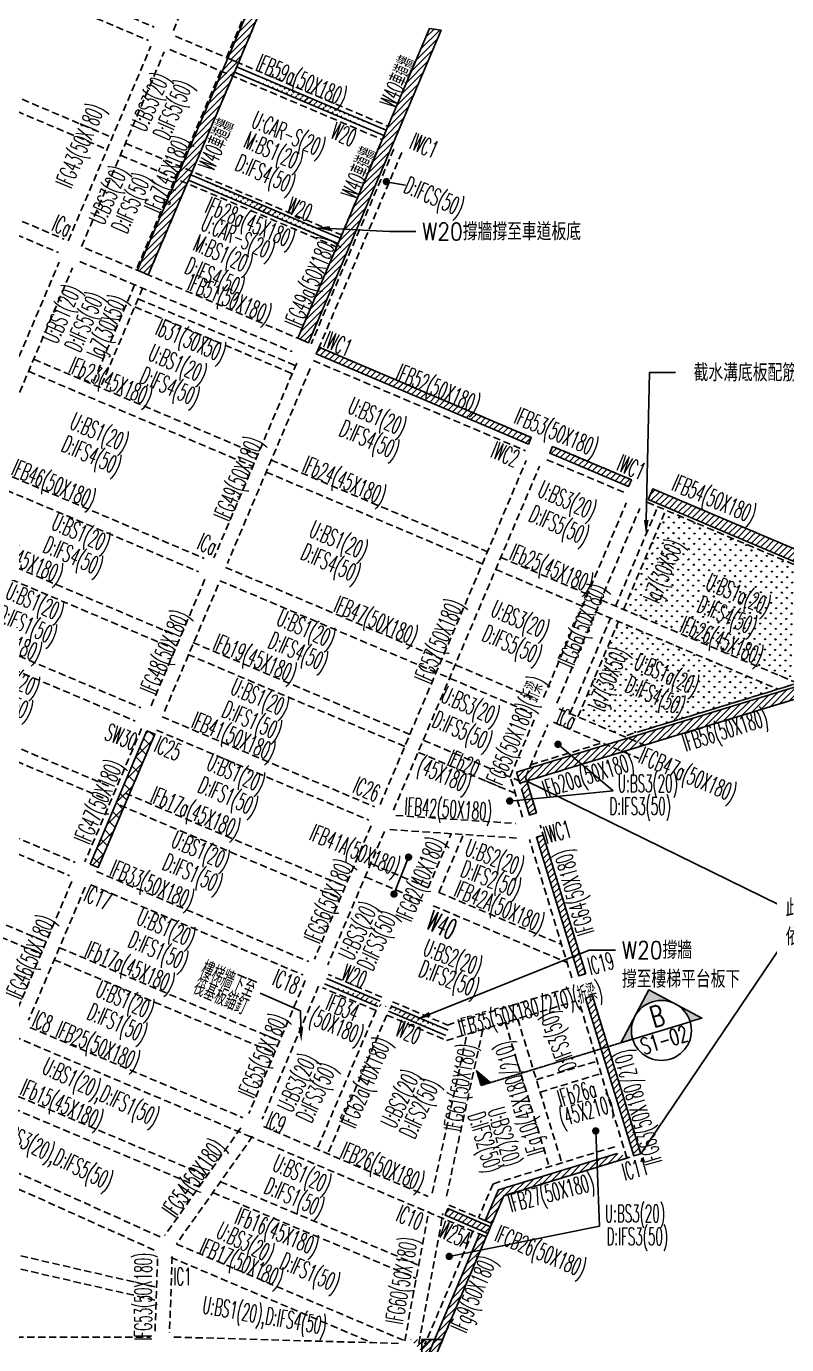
# Model space of a CAD drawing. Header units: centimetres. Extents: x -47768 to 194820, y -149527 to 141949.
# Drawn here: x 63187 to 65809, y 14193 to 18742 of the extents above; entities that cross this region are included whole.
import ezdxf
from ezdxf import colors
from ezdxf.entities.mleader import LeaderData, LeaderLine
from ezdxf.enums import TextEntityAlignment as Align
from ezdxf.math import Vec2, Vec3

# ---------------------------------------------------------------- set-up
doc = ezdxf.new("R2010")
doc.units = ezdxf.units.CM
doc.linetypes.add('CENTER', pattern=[2, 1.25, -0.25, 0.25, -0.25])
doc.linetypes.add('HIDDEN', pattern=[0.375, 0.25, -0.125])
doc.layers.get('0').update_dxf_attribs({"color": 8})
for name, color, linetype in [('0S-B', 6, 'HIDDEN'), ('0S-J', 3, 'HIDDEN'), ('0S-Shear wall', 7, 'Continuous'), ('0S-WALL', 40, 'Continuous'), ('1S-BN', 7, 'Continuous'), ('1S-CN', 2, 'Continuous'), ('1S-FSN(主樓)', 11, 'Continuous'), ('1S-JN', 3, 'Continuous'), ('1S-SN', 4, 'Continuous'), ('1S-SWN', 7, 'Continuous'), ('1S-TEXT', 7, 'Continuous'), ('1S-WN', 40, 'Continuous'), ('CARWALL', 2, 'Continuous'), ('detail', 1, 'Continuous'), ('FORHA', 8, 'Continuous'), ('J', 3, 'HIDDEN'), ('WALL', 40, 'Continuous')]:
    doc.layers.add(name, color=color, linetype=linetype)
doc.styles.add('ae', font='romans.shx', dxfattribs={"bigfont": 'chineset.shx'})
doc.styles.add('CHINA', font='romans.shx', dxfattribs={"width": 0.85, "bigfont": 'chineset.shx'})
doc.styles.add('txt', font='romans.shx', dxfattribs={"height": 0.2, "bigfont": 'chineset.shx'})

# ---------------------------------------------------------------- blocks, each defined once
blk = doc.blocks.new('*U167')
at = {"layer": 'detail', "linetype": 'Continuous'}
h = blk.add_hatch(color=256, dxfattribs=at)
h.paths.add_polyline_path([(3699.5, 3449.3), (3655.4, 3493.4), (3611.3, 3449.3, -0.394082)])
h.paths.add_polyline_path([(3564, 3402), (3590.7, 3402, -0.189933), (3608.1, 3446.2)])
h.paths.add_polyline_path([(3746.8, 3402), (3702.7, 3446.2, -0.189933), (3720, 3402)])
blk.add_hatch(color=256, dxfattribs=at).paths.add_polyline_path([(4061.9, 3435.7), (4040.4, 3402), (4061.9, 3402)])
at = {"layer": 'detail', "linetype": 'CENTER'}
for p, q in [((4061.9, 3435.7), (4040.2, 3402.2)), ((4061.9, 3402), (4061.9, 3435.7)), ((3720, 3402), (4061.9, 3402))]:
    blk.add_line(p, q, dxfattribs=at)
at = {"layer": 'detail', "linetype": 'Continuous'}
blk.add_line((3720, 3402.2), (3590.7, 3401.9), dxfattribs=at)
blk.add_lwpolyline([(3720, 3402), (3746.8, 3402), (3655.4, 3493.4), (3564, 3402), (3590.7, 3402)], dxfattribs=at)
blk.add_circle((3655.4, 3402), 64.7, dxfattribs=at)
at = {"layer": 'detail', "linetype": 'Continuous', "style": 'CHINA', "flags": 8}
for tag, height, width, p in [('A', 45, 0.9, (3655.4, 3434.4)), ('S1-1', 35, 0.7, (3655.4, 3375.7))]:
    blk.add_attdef(tag, text='', height=height, dxfattribs=dict(at, width=width)).set_placement(p, align=Align.MIDDLE)

msp = doc.modelspace()

# ---------------------------------------------------------------- hatches: boundary and pattern name
at = {"layer": '0S-Shear wall', "ltscale": 100}
h = msp.add_hatch(dxfattribs=at)
h.set_pattern_fill('ANSI37', color=256, scale=10)
h.set_pattern_definition([(45, (63406.978, 15839.57), (-22.4506, 22.4506), []), (135, (63406.978, 15839.57), (-22.4506, -22.4506), [])])
h.paths.add_polyline_path([(63602.3437, 16311.5433), (63629.9589, 16299.8214), (63434.5933, 15839.5689), (63406.9782, 15851.2909)])
at = {"layer": '0S-WALL'}
h = msp.add_hatch(dxfattribs=at)
h.set_pattern_fill('ANSI31', color=256, scale=5)
h.set_pattern_definition([(45, (-11171.41, -303.156), (-11.22532, 11.22532), [])])
edge = h.paths.add_edge_path()
edge.add_line((63912.1664, 18602.6151), (64427.6491, 18383.8056))
edge.add_line((63904.3518, 18584.205), (64419.8345, 18365.3955))
h = msp.add_hatch(dxfattribs=at)
h.set_pattern_fill('ANSI31', color=256, scale=5)
h.set_pattern_definition([(45, (-11329.693, -676.048), (-11.22532, 11.22532), [])])
edge = h.paths.add_edge_path()
edge.add_line((63753.8832, 18229.7232), (64269.3659, 18010.9137))
edge.add_line((63746.0686, 18211.3131), (64261.5513, 17992.5036))
h = msp.add_hatch(dxfattribs=at)
h.set_pattern_fill('ANSI31', color=256, scale=5)
h.set_pattern_definition([(45, (64186.751, 17300.9), (-11.22532, 11.22532), [])])
h.paths.add_polyline_path([(64196.5192, 17634.5533), (64928.3407, 17323.9135), (64918.5728, 17300.9008), (64186.7509, 17611.5407)])
h = msp.add_hatch(dxfattribs=at)
h.set_pattern_fill('ANSI31', color=256, scale=5)
h.set_pattern_definition([(45, (64992.214, 17128.426), (-11.2253, 11.2253), [])])
h.paths.add_polyline_path([(64992.2139, 17269.642), (65263.719, 17154.412), (65273.5778, 17177.3651), (65001.9821, 17292.6546), (65001.9819, 17292.6547)])
at = {"layer": '0S-WALL', "ltscale": 100}
h = msp.add_hatch(dxfattribs=at)
h.set_pattern_fill('ANSI31', color=256, scale=5)
h.set_pattern_definition([(45, (-25660.075, -24773.309), (-11.2253202, 11.2253202), [])])
h.paths.add_polyline_path([(64877.002, 16168.5442), (64877.0109, 16168.5469), (64888.7055, 16130.2956), (66161.353, 16519.383), (66062.5789, 16842.4584), (65347.1716, 17146.1308), (65331.5438, 17109.3075), (66029.7814, 16812.9207), (66111.4058, 16545.9393)])
h = msp.add_hatch(dxfattribs=at)
h.set_pattern_fill('ANSI31', color=256, scale=5)
h.set_pattern_definition([(45, (64894.553, 16020.32), (-11.2253, 11.2253), [])])
edge = h.paths.add_edge_path()
edge.add_line((64888.7057, 16130.2956), (64912.6133, 16137.6049))
edge.add_line((64912.6133, 16137.6049), (64946.2363, 16027.629))
edge.add_line((64946.2363, 16027.629), (64922.3289, 16020.3198))
edge.add_line((64922.3289, 16020.3198), (64894.5534, 16111.1687))
h = msp.add_hatch(dxfattribs=at)
h.set_pattern_fill('ANSI31', color=256, scale=5)
h.set_pattern_definition([(45, (64945.719, 15465.667), (-11.2253, 11.2253), [])])
h.paths.add_polyline_path([(64945.7188, 15943.8155), (65091.9047, 15465.6666), (65115.8123, 15472.9758), (65115.9952, 15473.0317), (64969.6264, 15951.1521)])
at = {"layer": '0S-WALL'}
h = msp.add_hatch(dxfattribs=at)
h.set_pattern_fill('ANSI31', color=256, scale=5)
h.set_pattern_definition([(45, (-11546.164, -8617.097), (-11.22532, 11.22532), [])])
edge = h.paths.add_edge_path()
edge.add_line((64222.4517, 15456.2549), (64406.5526, 15378.1085))
edge.add_line((64214.6371, 15437.8448), (64398.738, 15359.6984))
edge.add_line((64443.3728, 15362.4792), (64641.284, 15278.4708))
edge.add_line((64435.5582, 15344.0691), (64633.4692, 15260.0608))
h = msp.add_hatch(dxfattribs=at)
h.set_pattern_fill('ANSI31', color=256, scale=5)
h.set_pattern_definition([(45, (65115.296, 14844.019), (-11.2253, 11.2253), [])])
edge = h.paths.add_edge_path()
edge.add_line((65139.2034, 15396.4719), (65305.8707, 14851.3279))
edge.add_line((65305.8707, 14851.3279), (65281.9631, 14844.0186))
edge.add_line((65281.9631, 14844.0186), (65115.2958, 15389.1626))
h = msp.add_hatch(dxfattribs=at)
h.set_pattern_fill('ANSI31', color=256, scale=5)
h.set_pattern_definition([(45, (64775.467, 14625.092), (-11.2253, 11.2253), [])])
edge = h.paths.add_edge_path()
edge.add_line((65267.5977, 14839.68), (64833.1975, 14706.8767))
edge.add_line((64833.1975, 14706.8767), (64792.6306, 14611.307))
edge.add_line((64792.6306, 14611.307), (64769.6156, 14621.0697))
edge.add_line((64769.6156, 14621.0697), (64814.74, 14727.3762))
edge.add_line((64814.74, 14727.3762), (65224.8319, 14852.7477))
h = msp.add_hatch(dxfattribs=at)
h.set_pattern_fill('ANSI31', color=256, scale=5)
h.set_pattern_definition([(45, (-11130.104, -9300.377), (-11.22532, 11.22532), [])])
h.paths.add_polyline_path([(64630.6975, 14639.305), (64777.9877, 14576.7801), (64787.7593, 14599.7953), (64640.3962, 14662.3525), (64640.4658, 14662.3176)])
h = msp.add_hatch(dxfattribs=at)
h.set_pattern_fill('ANSI31', color=256, scale=5)
h.set_pattern_definition([(45, (64437.45, 13169.127), (-11.22532, 11.22532), [])])
h.paths.add_polyline_path([(64750.079, 14575.0445), (64773.1199, 14565.2708), (64462.45, 13833.4523), (64462.45, 13169.1275), (64437.45, 13169.1275), (64437.45, 13838.5386)])
h = msp.add_hatch(dxfattribs=at)
h.set_pattern_fill('ANSI31', color=256, scale=5)
h.set_pattern_definition([(45, (64437.45, 13169.196), (-11.22532, 11.22532), [])])
edge = h.paths.add_edge_path()
edge.add_line((64510.6761, 14211.0659), (64595.5496, 14211.0659))
edge.add_line((64510.6761, 14131.0659), (64588.763, 14131.0659))
h = msp.add_hatch(dxfattribs=at)
h.set_pattern_fill('ANSI31', color=256, scale=5)
h.set_pattern_definition([(45, (-11210.125, -9746.16), (-11.22532, 11.22532), [])])
h.paths.add_polyline_path([(64550.6761, 14130.997), (64550.6761, 14210.997), (64595.5496, 14210.997), (64568.746, 14147.8519), (64561.9231, 14168.0976), (64561.7302, 14131.3237), (64561.5916, 14130.997)])
at = {"layer": 'CARWALL'}
h = msp.add_hatch(dxfattribs=at)
h.set_pattern_fill('ANSI31', color=256, scale=5)
h.set_pattern_definition([(45, (-11879.594, -5260.666), (-11.22532, 11.22532), [])])
edge = h.paths.add_edge_path()
edge.add_line((63881.2072, 18632.1208), (63918.0273, 18616.4915))
edge.add_line((63918.0273, 18616.4915), (63976.4424, 18754.1088))
edge.add_line((63976.4424, 18754.1088), (64081.848, 19002.4288))
edge.add_arc((63557.1602, 19225.1455), 570, 337, 360)
edge.add_line((64127.1602, 19225.1455), (64127.1602, 19369.6492))
edge.add_line((64127.1602, 19369.6492), (64087.1602, 19386.6281))
edge.add_line((64087.1602, 19386.6281), (64087.1602, 19225.1455))
edge.add_arc((63557.1602, 19225.1455), 530, 337, 360, ccw=False)
edge.add_line((64045.0278, 19018.058), (63933.2295, 18754.6777))
edge.add_line((63933.2295, 18754.6777), (63881.2072, 18632.1208))
h = msp.add_hatch(dxfattribs=at)
h.set_pattern_fill('ANSI31', color=256, scale=5)
h.set_pattern_definition([(45, (64122.879, 17656.112), (-11.22532, 11.22532), [])])
h.paths.add_polyline_path([(64576.7594, 18735.1563), (64122.8788, 17665.8807), (64159.699, 17650.2515), (64617.4451, 18728.6337)])
h = msp.add_hatch(dxfattribs=at)
h.set_pattern_fill('ANSI31', color=256, scale=5)
h.set_pattern_definition([(45, (63584.383, 17884.69), (-11.22532, 11.22532), [])])
h.paths.add_polyline_path([(63607.3961, 17884.6901), (63570.5759, 17900.3194), (63881.2072, 18632.1208), (63918.0273, 18616.4915)])
at = {"layer": 'FORHA'}
h = msp.add_hatch(dxfattribs=at)
h.set_pattern_fill('GRASS', color=8, angle=358.7380737)
h.set_pattern_definition([(448.738074, (-27166.567, -35779.823), (-17.560612, 18.3517003), [4.7625, -31.1585245]), (403.738074, (-27166.567, -35779.823), (-17.560612, 18.3517003), [4.7625, -20.6375]), (493.738074, (-27166.567, -35779.823), (-18.3517003, -17.560612), [4.7625, -20.6375])])
h.paths.add_polyline_path([(65246.4934, 16729.8711), (65392.0682, 17072.8237), (65986.0733, 16819.1363), (66009.4631, 16742.6319), (66038.1534, 16751.4034), (66090.1482, 16581.3368), (66061.4577, 16572.5652), (66070.229, 16543.8771), (65903.8094, 16492.9975), (65871.6333, 16568.4266), (65879.2217, 16571.6636), (65852.2112, 16613.9571), (65864.0449, 16565.1896), (65871.6333, 16568.4266), (65903.8094, 16492.9975), (65846.0989, 16475.3536)])
h.paths.add_polyline_path([(65754.4653, 16663.45), (65502.1385, 16774.5431), (65550.976, 16885.4681), (65803.3027, 16774.3749)], flags=24)
h.paths.add_polyline_path([(65495.3239, 16961.0528), (65390.5298, 16714.1734), (65278.9646, 16761.53), (65383.7587, 17008.4094)], flags=24)
h.paths.add_polyline_path([(65705.7389, 16593.6137), (65472.9063, 16696.124), (65521.7438, 16807.0489), (65754.5763, 16704.5386)], flags=24)
h.paths.add_polyline_path([(65721.6505, 16494.9362), (65398.5533, 16632.0828), (65445.9099, 16743.648), (65769.0071, 16606.5014)], flags=9)
h = msp.add_hatch(dxfattribs=at)
h.set_pattern_fill('GRASS', color=8, angle=358.7380737)
h.set_pattern_definition([(448.738074, (-27323.809, -35962.868), (-17.560612, 18.3517003), [4.7625, -31.1585245]), (403.738074, (-27323.809, -35962.868), (-17.560612, 18.3517003), [4.7625, -20.6375]), (493.738074, (-27323.809, -35962.868), (-18.3517003, -17.560612), [4.7625, -20.6375])])
h.paths.add_polyline_path([(65089.2516, 16359.4325), (65228.9105, 16688.4483), (65779.1503, 16454.8854), (65247.3856, 16292.3086)])
h.paths.add_polyline_path([(65457.9142, 16317.0071), (65225.0816, 16419.5174), (65273.9191, 16530.4423), (65506.7516, 16427.932)], flags=9)
h.paths.add_polyline_path([(65631.9171, 16020.7408), (65253.5896, 16181.3313), (65300.9463, 16292.8965), (65679.2737, 16132.306)], flags=9)
h.paths.add_polyline_path([(65506.6406, 16386.8434), (65254.3138, 16497.9365), (65303.1512, 16608.8614), (65555.478, 16497.7683)], flags=24)
h.paths.add_polyline_path([(65304.5511, 16588.3993), (65199.757, 16341.5199), (65088.1918, 16388.8765), (65192.9859, 16635.7559)], flags=9)

# ---------------------------------------------------------------- linework, layer by layer
at = {"ltscale": 100}
for p, q in [((64787.7593, 14599.8642), (64640.4658, 14662.3866)), ((64777.9911, 14576.8515), (64630.6975, 14639.3739))]:
    msp.add_line(p, q, dxfattribs=at)
at = {"layer": '0S-B', "ltscale": 100}
for p, q in [((63693.7621, 18727.913), (63978.9958, 19399.8815)), ((62896.2893, 19050.1247), (63628.0681, 18739.503)), ((62876.7527, 19004.0994), (63608.5316, 18693.4778)), ((63701.7085, 18708.2445), (64433.5099, 18397.6133)), ((63331.2446, 18001.8406), (63616.4784, 18673.8091)), ((63377.2699, 17982.304), (63662.5036, 18654.2726)), ((63682.1719, 18662.2193), (64413.9733, 18351.588)), ((63918.0273, 18616.4226), (63898.4908, 18570.3974)), ((64408.1125, 18337.7803), (64122.8731, 17665.8142)), ((62585.6122, 18318.2667), (63317.4086, 18007.6346)), ((64454.1376, 18318.2433), (64168.8981, 17646.2773)), ((62566.0755, 18272.2415), (63297.8719, 17961.6094)), ((63391.0773, 17976.4431), (64122.8786, 17665.8119)), ((63014.7513, 17256.2321), (63299.985, 17928.2007)), ((63371.5407, 17930.4179), (64103.3421, 17619.7867)), ((63060.7766, 17236.6956), (63346.0103, 17908.6641)), ((64196.519, 17634.5534), (64928.3412, 17323.9133)), ((64119.2222, 17580.4551), (63833.9958, 16908.4829)), ((64165.2477, 17560.9191), (63880.0212, 16888.9468)), ((64176.9824, 17588.5282), (64908.8046, 17277.8881)), ((65001.9819, 17292.6547), (65273.5097, 17177.398)), ((64406.8265, 16056.9695), (64910.8904, 17244.4128)), ((64982.4454, 17246.6294), (65253.9731, 17131.3727)), ((63068.6916, 17216.952), (63800.4981, 16906.3309)), ((64452.8514, 16037.4321), (64956.9153, 17224.8755)), ((63049.1557, 17170.9265), (63780.9622, 16860.3054)), ((65347.1501, 17146.1395), (66062.5788, 16842.458)), ((64970.8459, 16425.9192), (65256.0802, 17097.8876)), ((65016.8711, 16406.3826), (65302.1054, 17078.351)), ((65327.6135, 17100.1143), (66043.0422, 16796.4328)), ((63802.7185, 16834.8511), (63615.1675, 16393.0087)), ((63874.1137, 16875.0842), (63874.1389, 16875.0735)), ((63874.1412, 16875.1473), (64951.1565, 16417.9815)), ((63848.7437, 16815.3145), (63661.1928, 16373.4722)), ((63854.5778, 16829.0587), (63854.603, 16829.048)), ((63854.6047, 16829.1221), (64931.6199, 16371.9562)), ((62849.8865, 16701.4795), (63581.6929, 16390.8584)), ((62830.3506, 16655.4539), (63562.157, 16344.8328)), ((65304.3702, 16309.6607), (66070.226, 16543.8183)), ((65318.9894, 16261.8457), (66084.8453, 16496.0032)), ((65024.7969, 16386.723), (65318.9894, 16261.8457)), ((63655.3336, 16359.5878), (64387.1304, 16048.9585)), ((65005.2603, 16340.6977), (65299.4529, 16215.8204)), ((63583.9803, 16319.351), (63388.5925, 15859.1055)), ((63630.0046, 16299.8123), (63434.6168, 15839.5668)), ((63635.797, 16313.5625), (64367.5938, 16002.9332)), ((65244.6021, 16239.1032), (65318.9894, 16261.8457)), ((62623.3083, 16167.6936), (63355.1119, 15857.0668)), ((62603.772, 16121.6682), (63335.5756, 15811.0415)), ((64461.3718, 16019.1159), (64873.6081, 15991.5657)), ((64375.5729, 15983.327), (64180.2136, 15523.0711)), ((64440.6875, 15970.3867), (64889.2476, 15940.409)), ((65115.7976, 15473.024), (64959.2581, 15985.0669)), ((64421.5984, 15963.7911), (64226.2391, 15503.5352)), ((64572.6138, 15769.3243), (64651.9633, 15956.2669)), ((64609.434, 15753.695), (64694.2188, 15953.4429)), ((65067.9822, 15458.4061), (64921.8188, 15936.5085)), ((64572.6126, 15769.3254), (64374.7109, 15853.3268)), ((63343.4868, 15791.3325), (63148.6062, 15332.1269)), ((63428.7501, 15825.8032), (64160.513, 15515.0628)), ((64553.0766, 15723.2999), (64355.1749, 15807.3013)), ((63389.5135, 15771.7994), (63194.6329, 15312.5938)), ((63409.2069, 15779.7808), (64140.9698, 15469.0404)), ((64609.434, 15753.695), (65032.6216, 15574.0709)), ((64589.8983, 15707.6694), (65051.7035, 15511.6539)), ((64412.4141, 15391.9178), (64228.3131, 15470.0641)), ((64148.9564, 15449.431), (63954.0485, 14990.2386)), ((64194.9819, 15429.8951), (64000.0741, 14970.7027)), ((64392.8776, 15345.8926), (64208.7766, 15424.0388)), ((65258.0554, 14836.7093), (65091.3882, 15381.8533)), ((65305.8707, 14851.3279), (65139.2034, 15396.4719)), ((64392.8799, 15345.8915), (64189.7064, 14867.2264)), ((63198.9854, 15287.7618), (63933.1252, 14976.1379)), ((64429.7003, 15330.2627), (64226.5268, 14851.5976)), ((63143.7979, 15256.8695), (63949.2396, 14914.9797)), ((64586.9107, 14716.1617), (64706.5377, 15264.2764)), ((64635.7608, 14705.5001), (64761.3727, 15281.0371)), ((63647.9082, 14565.1077), (62552.4379, 15058.5297)), ((63627.374, 14519.5188), (62540.3697, 15009.1276)), ((63926.4262, 14940.7471), (63663.7355, 14569.4187)), ((64004.4272, 14945.8722), (64572.8771, 14704.5825)), ((63967.2447, 14911.8707), (63704.554, 14540.5423)), ((63949.2396, 14914.9797), (64773.0928, 14565.2791)), ((64491.7559, 14206.2396), (64574.3713, 14654.0737)), ((64644.1793, 14674.3169), (64792.6292, 14611.3044)), ((64540.9262, 14197.1688), (64623.5416, 14645.0028)), ((64792.6292, 14611.3044), (64773.0926, 14565.2792)), ((63704.6223, 14540.3019), (64491.7017, 14206.2106)), ((63639.6498, 14489.4896), (63630.4218, 14234.1276)), ((63689.9676, 14497.3823), (63680.4545, 14234.1276)), ((63685.086, 14494.2765), (64378.9688, 14199.7443)), ((62552.4379, 14219.1824), (63615.4379, 14219.1824)), ((63695.4379, 14219.1375), (64480.1729, 14196.873))]:
    msp.add_line(p, q, dxfattribs=at)
for points in [[(66070.2291, 16543.8082), (65247.3856, 16292.2397)], [(64898.4213, 16013.0104), (64855.3618, 16153.8504), (64939.5876, 16352.2778)], [(64946.2365, 16027.6291), (64908.4978, 16151.0659), (64985.6132, 16332.7421)], [(64449.2343, 15376.2886), (64638.8744, 15295.791), (65067.2052, 15426.7448)], [(64429.6977, 15330.2633), (64636.0897, 15242.655), (65081.8238, 15378.9296)], [(65215.9466, 14876.1727), (64796.2824, 14747.8757), (64746.6038, 14630.8408)], [(65267.6022, 14839.6802), (64833.1973, 14706.8768), (64792.6292, 14611.3044)]]:
    msp.add_lwpolyline(points, dxfattribs=at)
at = {"layer": '0S-J', "ltscale": 100}
for p, q in [((62723.2365, 18680.8894), (63482.653, 18358.5362)), ((62705.6536, 18639.4667), (63465.0701, 18317.1135)), ((63857.0681, 18587.9803), (63565.9734, 17902.2041)), ((63898.4908, 18570.3974), (63607.3961, 17884.6212)), ((63528.6782, 18338.9997), (64274.2844, 18022.5086)), ((63511.0953, 18297.5769), (64256.7015, 17981.0859)), ((63560.2444, 17850.3179), (63414.6466, 17507.3111)), ((63587.8595, 17838.596), (63442.2618, 17495.5892)), ((63212.1498, 17593.2711), (63985.353, 17265.0484)), ((63194.5661, 17551.8487), (63967.7693, 17223.626)), ((64031.4048, 17245.5767), (64777.0318, 16929.0768)), ((64013.8219, 17204.1539), (64759.4489, 16887.6541)), ((62944.499, 16962.7252), (63703.9085, 16640.3579)), ((62926.9153, 16921.3028), (63686.3248, 16598.9355)), ((64823.057, 16909.5402), (65122.2271, 16782.5501)), ((64805.4734, 16868.1178), (65104.6441, 16741.1274)), ((65168.2523, 16763.0135), (65169.3752, 16762.5369)), ((65168.2523, 16763.0135), (65846.0989, 16475.2847)), ((65150.6694, 16721.5908), (65151.7923, 16721.1142)), ((65150.6694, 16721.5908), (65779.1503, 16454.8165)), ((64509.374, 16298.5447), (63749.9509, 16620.8907)), ((64491.7916, 16257.1218), (63732.3685, 16579.4678)), ((62721.7864, 16438.0361), (63481.1711, 16115.6793)), ((62704.2027, 16396.6137), (63463.5874, 16074.257)), ((64890.8795, 16136.6103), (64555.3983, 16279.0092)), ((64926.8207, 16194.2328), (65172.9988, 16269.497)), ((64873.2971, 16095.1874), (64537.8159, 16237.5863)), ((64938.6869, 16145.5761), (65244.6014, 16239.1035)), ((63527.1941, 16096.1445), (64286.6419, 15773.7908)), ((63509.6118, 16054.7215), (64269.0596, 15732.3678)), ((62495.4293, 15904.7706), (63254.8388, 15582.4033)), ((62477.8456, 15863.3482), (63237.2551, 15540.9809)), ((63300.8637, 15562.8677), (64060.2848, 15240.5253)), ((63283.2814, 15521.4447), (64042.7025, 15199.1024)), ((64838.3987, 15304.4367), (64990.4293, 14807.087)), ((64881.433, 15317.5915), (65033.4636, 14820.2418)), ((64945.7043, 15107.3357), (65155.694, 15171.5256)), ((64958.8591, 15064.3014), (65168.8487, 15128.4913)), ((63089.7937, 15078.6968), (63809.313, 14775.2009)), ((63072.3047, 15037.2343), (63782.7028, 14737.5858)), ((63856.484, 14755.304), (64539.8695, 14467.0495)), ((63829.8737, 14717.6889), (64531.5102, 14421.7361)), ((63630.1334, 14392.7099), (62537.44, 14644.7733)), ((63630.1334, 14346.5281), (62537.44, 14598.5915)), ((64727.0861, 14584.8611), (64561.4048, 14194.5728)), ((64773.0921, 14565.2794), (64615.0771, 14193.05))]:
    msp.add_line(p, q, dxfattribs=at)
for points in [[(63876.6046, 18634.0055), (63934.9839, 18771.5385), (64040.4255, 19019.9433, 0.100694705), (64082.1604, 19225.0771), (64082.1604, 19388.6815)], [(63918.0273, 18616.4226), (63976.4066, 18753.9556), (64081.8482, 19002.3604, 0.100694705), (64127.1604, 19225.0771), (64127.1604, 19369.5802)]]:
    msp.add_lwpolyline(points, format="xyb", dxfattribs=at)
at = {"layer": '0S-Shear wall', "ltscale": 100}
msp.add_lwpolyline([(63602.3437, 16311.5433), (63629.9589, 16299.8214), (63434.5933, 15839.5689), (63406.9782, 15851.2909), (63602.3437, 16311.5433)], dxfattribs=at)
at = {"layer": '0S-WALL', "ltscale": 100}
for p, q in [((64214.6371, 15437.8448), (64398.738, 15359.6984)), ((64222.4517, 15456.2549), (64406.5526, 15378.1085)), ((65115.2958, 15389.1583), (65139.2021, 15396.4715)), ((64435.5582, 15344.0691), (64633.4694, 15260.0607)), ((64443.3728, 15362.4792), (64641.284, 15278.4708))]:
    msp.add_line(p, q, dxfattribs=at)
at = {"layer": '0S-WALL'}
msp.add_line((64550.6761, 14210.997), (64622.7086, 14210.997), dxfattribs=at)
at = {"layer": '0S-WALL', "ltscale": 100}
for points in [[(64196.5192, 17634.5533), (64928.3407, 17323.9135), (64918.5728, 17300.9008), (64186.7509, 17611.5407), (64196.5192, 17634.5533)], [(65001.9821, 17292.6546), (65273.5778, 17177.3651), (65263.719, 17154.412), (64992.2139, 17269.642), (65001.9819, 17292.6547)], [(64877.0109, 16168.5469), (64888.7055, 16130.2956), (66161.353, 16519.383), (66062.5789, 16842.4584), (65347.1716, 17146.1308), (65331.5438, 17109.3075), (66029.7814, 16812.9207), (66111.4058, 16545.9393), (64877.002, 16168.5442)], [(64888.7057, 16130.2956), (64912.6133, 16137.6049), (64946.2363, 16027.629), (64922.3289, 16020.3198), (64894.5534, 16111.1687)], [(65115.8123, 15472.9758), (65091.9047, 15465.6666), (64945.7188, 15943.8155), (64969.6264, 15951.1521), (65115.9952, 15473.0317)], [(65139.2034, 15396.4719), (65305.8707, 14851.3279), (65281.9631, 14844.0186), (65115.2958, 15389.1626)], [(65267.5977, 14839.68), (64833.1975, 14706.8767), (64792.6306, 14611.307), (64769.6156, 14621.0697), (64814.74, 14727.3762), (65224.8319, 14852.7477)]]:
    msp.add_lwpolyline(points, dxfattribs=at)
at = {"layer": '0S-WALL'}
for points in [[(64640.3962, 14662.3525), (64787.7593, 14599.7953), (64777.9877, 14576.7801), (64630.6975, 14639.305), (64640.4658, 14662.3176)], [(64750.079, 14575.0445), (64773.1199, 14565.2708), (64462.45, 13833.4523), (64462.45, 13169.1275), (64437.45, 13169.1275), (64437.45, 13838.5386), (64750.079, 14575.0445)], [(64550.6761, 14210.997), (64622.7086, 14210.997), (64588.7505, 14130.997), (64550.6761, 14130.997), (64550.6761, 14210.997)]]:
    msp.add_lwpolyline(points, dxfattribs=at)
at = {"layer": '1S-SN', "linetype": 'HIDDEN', "ltscale": 100}
msp.add_line((64481.7527, 18306.5219), (64196.519, 17634.5534), dxfattribs=at)
at = {"layer": '1S-SN', "ltscale": 100}
for p, q in [((64426.791, 18205.0675), (64494.7067, 18194.028)), ((64504.9916, 15875.1298), (64454.7743, 15747.7134)), ((65150.6944, 14930.4152), (65163.14, 14601.4705)), ((65163.14, 14601.4705), (64645.2818, 14497.4195))]:
    msp.add_line(p, q, dxfattribs=at)
at = {"layer": '1S-SN', "color": 4, "linetype": 'Continuous'}
for p in [(65020.3539, 16264.758), (64853.9699, 16068.9164)]:
    msp.add_line(p, (65211.0947, 16104.0554), dxfattribs=at)
at = {"layer": '1S-SN', "color": 4, "linetype": 'Continuous', "const_width": 13.5}
for points in [[(64423.2534, 18209.4782, -0.584755303), (64433.7616, 18209.4782, -1.710117025), (64423.2534, 18209.4782, -0.557367557)], [(65015.0998, 16267.7144, -0.584755303), (65025.608, 16267.7144, -1.710117025), (65015.0998, 16267.7144, -0.557367557)], [(64848.7158, 16071.8728, -0.584755303), (64859.224, 16071.8728, -1.710117025), (64848.7158, 16071.8728, -0.557367557)], [(64499.7375, 15878.0862, -0.584755303), (64510.2458, 15878.0862, -1.710117025), (64499.7375, 15878.0862, -0.557367557)], [(64449.5201, 15750.6697, -0.584755303), (64460.0284, 15750.6697, -1.710117025), (64449.5201, 15750.6697, -0.557367557)], [(65145.4403, 14933.3715, -0.584755303), (65155.9485, 14933.3715, -1.710117025), (65145.4403, 14933.3715, -0.557367557)], [(64640.0277, 14500.3759, -0.584755303), (64650.5359, 14500.3759, -1.710117025), (64640.0277, 14500.3759, -0.557367557)]]:
    msp.add_lwpolyline(points, format="xyb", dxfattribs=at)
at = {"layer": '1S-TEXT', "color": 7, "linetype": 'Continuous'}
for p, q in [((64912.6132, 16137.6049), (65782.653, 15710.7665)), ((65789.5921, 15567.7461), (65305.8708, 14851.328))]:
    msp.add_line(p, q, dxfattribs=at)
at = {"layer": 'CARWALL', "ltscale": 100}
msp.add_lwpolyline([(63881.2072, 18632.1208), (63918.0273, 18616.4915), (63976.4424, 18754.1088), (64081.848, 19002.4288, 0.100694705), (64127.1602, 19225.1455), (64127.1602, 19369.6492), (64087.1602, 19386.6281), (64087.1602, 19225.1455, -0.100694705), (64045.0278, 19018.058), (63933.2295, 18754.6777), (63881.2072, 18632.1208)], format="xyb", dxfattribs=at)
for points in [[(64576.7594, 18735.1563), (64122.8788, 17665.8807), (64159.699, 17650.2515), (64617.4451, 18728.6337), (64576.7594, 18735.1563)], [(63607.3961, 17884.6901), (63570.5759, 17900.3194), (63881.2072, 18632.1208), (63918.0273, 18616.4915), (63607.3961, 17884.6901)]]:
    msp.add_lwpolyline(points, dxfattribs=at)
at = {"layer": 'J', "ltscale": 100}
for p, q in [((63572.2301, 17801.8442), (64115.3279, 17571.3129)), ((63560.5082, 17774.2291), (64103.6059, 17543.6978)), ((65218.8783, 16741.593), (65364.453, 17084.5457)), ((65246.4934, 16729.8711), (65392.0682, 17072.8237)), ((65061.6364, 16371.1544), (65201.2954, 16700.1703)), ((65089.2516, 16359.4325), (65228.9105, 16688.4483))]:
    msp.add_line(p, q, dxfattribs=at)
at = {"layer": 'WALL', "ltscale": 100}
for p, q in [((63904.3518, 18584.2739), (64419.8345, 18365.4644)), ((63912.1664, 18602.684), (64427.6491, 18383.8745)), ((63746.0686, 18211.382), (64261.5513, 17992.5725)), ((63753.8832, 18229.7921), (64269.3659, 18010.9826))]:
    msp.add_line(p, q, dxfattribs=at)

# ---------------------------------------------------------------- block references
at = {"layer": 'detail', "linetype": 'Continuous'}
ref = msp.add_blockref('*U167', (72561.2923, 11781.6085), dxfattribs=dict(at, xscale=-1.599999999999999, yscale=1.6, zscale=1.6, rotation=16.99741751279768))
ref.add_attrib('S1-1', 'S1-02', dxfattribs={"linetype": 'Continuous', "height": 56, "rotation": 16.9974175, "style": 'CHINA', "width": 0.65, "flags": 8}).set_placement((65387.0639, 15244.3216), align=Align.MIDDLE)
ref.add_attrib('A', 'B', dxfattribs={"linetype": 'Continuous', "height": 72, "rotation": 16.9974175, "style": 'CHINA', "width": 0.7, "flags": 8}).set_placement((65361.8286, 15326.8756), align=Align.MIDDLE)

# ---------------------------------------------------------------- texts
at = {"layer": '1S-BN', "style": 'txt', "width": 0.5}
for s, rotation, p in [('IFB59a(50X180)', 337, (64134.6058, 18552.5875)), ('IFG43(50X180)', 427, (63376.0534, 18329.3534)), ('IFG49a(50X180)', 427, (64170.7373, 17858.1784)), ('IFB51(50X180)', 337, (63886.4058, 17798.8484)), ('IFB52(50X180)', 337, (64606.0532, 17488.8135)), ('IFB53(50X180)', 337, (65013.5706, 17338.6843)), ('IFG49(50X180)', 427, (63921.3028, 17180.2677)), ('IFB46(50X180)', 337, (63280.243, 17159.8258)), ('IFB54(50X180)', 337, (65557.7395, 17107.6983)), ('IFG66(50X180)', 427, (65107.1828, 16673.3591)), ('IFB47(50X180)', 337, (64391.199, 16688.253)), ('IFG57(50X180)', 427, (64613.2352, 16620.067)), ('IFB40(50X180)', 337, (63094.8797, 16630.1461)), ('IFG48(50X180)', 427, (63667.2146, 16581.654)), ('IFG65(50X180)(折梁)', 787.1495388, (64877.9667, 16306.7595)), ('IFB41(50X180)', 337, (63900.3214, 16288.2563)), ('IFB56(50X180)', 377.6647366, (65597.3433, 16309.8768)), ('IFCB47a(50X180)', 337, (65466.4317, 16156.8186)), ('IFG47(50X180)', 427, (63439.5744, 16065.3504)), ('IFB42(50X180)', 356.2988042, (64641.3592, 16037.5757)), ('IFB41A(50X180)', 337, (64318.8837, 15895.844)), ('IFG62(40X180)', 427, (64549.0416, 15798.3574)), ('IFG64(50X180)', 106, (65080.0402, 15755.1302)), ('IFB33(50X180)', 337, (63619.2023, 15777.5708)), ('IFG56(50X180)', 427, (64232.2771, 15722.5746)), ('IFB42A(50X180)', 337, (64816.78, 15701.6019)), ('IFG46(50X180)', 427, (63204.3487, 15529.4848)), ('IFB35(50X180/210)(折梁)', 15, (64924.9199, 15347.9073)), ('IFB34', 337, (64277.6387, 15355.9413)), ('IFG55(50X180)', 427, (64005.9, 15189.2424)), ('(50X180)', 337, (64255.2623, 15288.3923)), ('IFB25(50X180)', 337, (63432.8251, 15221.1624)), ('IFG62a(40X180)', 427, (64359.6799, 15097.037)), ('IFG61(50X180)', 80, (64685.9325, 15080.5603)), ('IFG63(50X180/210)', 106, (65299.7468, 15013.7761)), ('IFG54(50X180)', 414.5561427, (63766.8518, 14766.3613)), ('IFB26(50X180)', 337, (64413.9405, 14804.7051)), ('IFB27(50X180)', 734.8957831, (64997.7519, 14713.1918)), ('IFCB26(50X180)', 337, (64958.9985, 14511.2041)), ('IFB17(50X180)', 696.9999581, (63927.3634, 14471.9268)), ('IFG60(50X180)', 80, (64485.0034, 14413.9954)), ('IFG53(50X180)', 90, (63593.6295, 14359.2531))]:
    msp.add_text(s, height=60, rotation=rotation, dxfattribs=at).set_placement(p, align=Align.MIDDLE)
at = {"layer": '1S-CN', "style": 'txt', "width": 0.5}
for s, rotation, p in [('IWC1', 337, (64558.8726, 18330.4939)), ('ICa', 337, (63310.3537, 18054.3689)), ('IWC1', 337, (64261.9464, 17646.7679)), ('IWC2', 337, (64838.8849, 17265.3316)), ('IWC1', 337, (65273.1049, 17220.4606)), ('ICa', 337, (63811.6235, 16955.4155)), ('ICa', 337, (65050.6561, 16354.0192)), ('IC25', 337, (63675.6013, 16250.5842)), ('IC26', 337, (64360.9361, 16109.4228)), ('IWC1', 15, (65017.8662, 15962.6691)), ('IC17', 337, (63433.3324, 15735.6896)), ('IC19', 15, (65167.778, 15508.833)), ('IC18', 337, (64083.1634, 15445.5281)), ('IC8', 337, (63243.3667, 15307.6981)), ('IC9', 337, (64048.3668, 14959.8807)), ('IC11', 15, (65286.0472, 14799.3612)), ('IC10', 337, (64509.9493, 14631.7564))]:
    msp.add_text(s, height=60, rotation=rotation, dxfattribs=at).set_placement(p, align=Align.MIDDLE)
msp.add_text('IC1', height=60, dxfattribs=at).set_placement((63725.3996, 14428.0776), align=Align.MIDDLE)
at = {"layer": '1S-FSN(主樓)', "linetype": 'Continuous', "style": 'ae', "width": 0.5}
for s, rotation, p in [('D:IFS1(50)', 336.2373114, (63080.833, 16691.9372)), ('D:IFS1(50)', 336.2373114, (62997.7395, 16431.0764)), ('D:IFS1(50)', 336.2373114, (63856.8307, 16362.084)), ('D:IFS1(50)', 336.2373114, (63651.9209, 15834.635)), ('D:IFS1(50)', 336.2373114, (63533.1637, 15567.6271)), ('D:IFS1(50)', 336.2373114, (63391.7873, 15318.7682)), ('U:BS1(20),D:IFS1(50)', 694.4227854, (63236.3229, 15131.442)), ('D:IFS1(50)', 336.2373114, (64002.2895, 14717.5064)), ('D:IFS1(50)', 336.2373114, (64056.5158, 14457.983))]:
    msp.add_text(s, height=60, rotation=rotation, dxfattribs=at).set_placement(p)
at = {"layer": '1S-FSN(主樓)', "ltscale": 100, "style": 'ae', "width": 0.5}
msp.add_text('D:IFS3(50)', height=60, dxfattribs=at).set_placement((65197.5203, 16021.101))
at = {"layer": '1S-FSN(主樓)', "style": 'CHINA', "width": 0.5}
for s, rotation, p in [('D:IFS2(50)', 339, (64680.1777, 15809.8779)), ('D:IFS3(50)', 65.1852574, (64380.3168, 15479.8165)), ('D:IFS2(50)', 339, (64535.7358, 15465.5605)), ('D:IFS3(50)', 109.446974, (65083.9931, 15149.6769)), ('D:IFS3(50)', 65.1852574, (64169.7416, 14955.2781)), ('D:IFS2(50)', 65.1852574, (64525.9092, 14900.229)), ('D:IFS2(50)', 287, (64708.9237, 14984.1478))]:
    msp.add_text(s, height=60, rotation=rotation, dxfattribs=at).set_placement(p)
msp.add_text('D:IFS3(50)', height=60, dxfattribs=at).set_placement((65187.8134, 14536.308))
at = {"layer": '1S-JN', "style": 'txt', "width": 0.5}
for s, rotation, p in [('IFg7(45X180)', 427, (63675.3689, 18231.6712)), ('IFb28a(45X180)', 337, (63958.1642, 18061.3748)), ('Ig7(30X50)', 427, (63467.9325, 17704.5922)), ('Ib31(30X50)', 337, (63753.1036, 17654.2112)), ('IFb23(45X180)', 337, (63477.0878, 17513.4559)), ('IFb24(45X180)', 337, (64282.5296, 17171.5661)), ('IFb19(45X180)', 337, (63168.9692, 16900.0869)), ('Ig7(30X50)', 427, (65387.1443, 16861.2914)), ('IFb25(45X180)', 337, (64996.6663, 16868.4331)), ('IFb26(45X180)', 337, (65583.7802, 16619.2921)), ('IFb19(45X180)', 337, (63974.411, 16558.1971)), ('Ig7(30X50)', 427, (65196.3714, 16488.6379)), ('IFb20', 337, (64695.7121, 16199.204)), ('(45X180)', 337, (64627.415, 16154.4207)), ('IFb17a(45X180)', 337, (63769.1955, 16026.0677)), ('IFb17a(45X180)', 337, (63542.8455, 15492.7992)), ('IFg10(45X180/210)', 107, (64890.8651, 15044.5767)), ('IFb15(45X180)', 696.0494553, (63308.085, 15019.6776)), ('IFb26a', 375.9947754, (65084.7452, 15059.7198)), ('(45X210)', 375.9947754, (65118.4174, 14996.0609)), ('IFb16(45X180)', 337.7879516, (64049.8944, 14579.36)), ('IFg9(50X180)', 67, (64732.2754, 14366.449))]:
    msp.add_text(s, height=60, rotation=rotation, dxfattribs=at).set_placement(p, align=Align.MIDDLE)
at = {"layer": '1S-JN', "ltscale": 100, "style": 'txt', "width": 0.5}
msp.add_text('IFb20a(50X180)', height=60, rotation=377.6647366, dxfattribs=at).set_placement((65124.695, 16153.9361), align=Align.MIDDLE)
at = {"layer": '1S-SN', "linetype": 'Continuous', "style": 'ae', "width": 0.5}
for s, rotation, p in [('U:BS3(20)', 66.2373114, (63598.5154, 18374.7555)), ('D:IFS5(50)', 66.2373114, (63676.9345, 18345.5234)), ('U:CAR-S(20)', 336.2373114, (63958.3336, 18396.4129)), ('M:BS1(20)', 336.2373114, (63931.9945, 18326.1753)), ('D:IFS4(50)', 336.2373114, (63902.7623, 18247.7562)), ('U:BS3(20)', 66.2373114, (63455.0886, 18053.4197)), ('D:IFS5(50)', 66.2373114, (63533.5077, 18024.1876)), ('D:IFCS(50)', 336.2373114, (64483.5342, 18170.8635)), ('U:CAR-S(20)', 336.2373114, (63784.0142, 18041.1933)), ('M:BS1(20)', 336.2373114, (63757.6751, 17970.9558)), ('D:IFS4(50)', 336.2373114, (63728.443, 17892.5367)), ('U:BS1(20)', 66.2373114, (63293.4917, 17643.1588)), ('D:IFS5(50)', 66.2373114, (63371.9108, 17613.9266)), ('U:BS1(20)', 336.2373114, (63602.2, 17592.7443)), ('D:IFS4(50)', 336.2373114, (63572.9678, 17514.3252)), ('U:BS1(20)', 336.2373114, (64290.4932, 17409.7793)), ('U:BS1(20)', 336.2373114, (63332.2595, 17356.3589)), ('D:IFS4(50)', 336.2373114, (64261.261, 17331.3601)), ('D:IFS4(50)', 336.2373114, (63303.0273, 17277.9398)), ('U:BS1(20)', 336.2373114, (63269.0869, 17008.2586)), ('U:BS1(20)', 336.2373114, (64157.4658, 16983.7238)), ('D:IFS4(50)', 336.2373114, (63239.8548, 16929.8395)), ('D:IFS4(50)', 336.2373114, (64128.2336, 16905.3046)), ('U:BS1a(20)', 336.2373114, (65524.6727, 16802.6454)), ('U:BS1(20)', 336.2373114, (63110.0652, 16770.3563)), ('D:IFS4(50)', 336.2373114, (65495.4405, 16724.2263)), ('U:BS1(20)', 336.2373114, (64045.0846, 16678.4054)), ('D:IFS4(50)', 336.2373114, (64015.8525, 16599.9863)), ('U:BS1(20)', 336.2373114, (63026.9717, 16509.4955)), ('U:BS1a(20)', 336.2373114, (65276.848, 16526.0388)), ('U:BS1(20)', 336.2373114, (63886.0629, 16440.5031)), ('D:IFS4(50)', 336.2373114, (65247.6158, 16447.6197)), ('U:BS1(20)', 336.2373114, (63802.9694, 16179.6423)), ('D:IFS1(50)', 336.2373114, (63773.7372, 16101.2232)), ('U:BS1(20)', 336.2373114, (63681.1531, 15913.0541)), ('U:BS1(20)', 336.2373114, (63562.3959, 15646.0462)), ('U:BS1(20)', 336.2373114, (63421.0195, 15397.1873)), ('U:BS3(20),D:IFS5(50)', 693.7114026, (63078.0357, 14915.604)), ('U:BS1(20)', 336.2373114, (64031.5217, 14795.9255)), ('U:BS3(20)', 693.7114026, (63836.4534, 14564.9473)), ('U:BS1(20),D:IFS4(50)', 350, (63790.8957, 14301.9295))]:
    msp.add_text(s, height=60, rotation=rotation, dxfattribs=at).set_placement(p)
at = {"layer": '1S-SN', "style": 'CHINA', "width": 0.5}
for s, rotation, p in [('U:BS3(20)', 336, (64945.5298, 17122.0822)), ('D:IFS5(50)', 336, (64915.6193, 17036.8828)), ('U:BS3(20)', 336, (64783.853, 16709.699)), ('D:IFS5(50)', 336, (64753.9425, 16624.4995)), ('U:BS3(20)', 336, (64612.092, 16412.6304)), ('D:IFS5(50)', 336, (64582.1815, 16327.4309)), ('U:BS2(20)', 339, (64694.9572, 15882.9043)), ('U:BS3(20)', 65.1852574, (64314.5895, 15514.905)), ('U:BS2(20)', 339, (64550.5153, 15538.5869)), ('U:BS3(20)', 65.1852574, (64104.0143, 14990.3666)), ('U:BS2(20)', 65.1852574, (64460.1818, 14935.3175)), ('U:BS2(20)', 287, (64777.022, 15000.3905))]:
    msp.add_text(s, height=60, rotation=rotation, dxfattribs=at).set_placement(p)
at = {"layer": '1S-SN', "linetype": 'Continuous', "style": 'ae', "width": 0.5}
msp.add_text('U:BS3(20)', height=60, dxfattribs=at).set_placement((65226.7525, 16099.5201))
at = {"layer": '1S-SN', "style": 'CHINA', "width": 0.5}
msp.add_text('U:BS3(20)', height=60, dxfattribs=at).set_placement((65182.2563, 14615.5354))
at = {"layer": '1S-SWN', "linetype": 'Continuous', "style": 'CHINA', "width": 0.5}
msp.add_text('SW30', height=60, rotation=338.4373912, dxfattribs=at).set_placement((63513.9362, 16290.4928), align=Align.MIDDLE)
at = {"layer": '1S-WN', "style": 'CHINA', "width": 0.5}
for s, height, rotation, p in [('W20', 60, 337, (64281.6607, 18369.3285)), ('W20', 60, 337, (64129.8854, 18111.4401)), ('W40', 70, 335.0586051, (64619.8831, 15641.2326)), ('W20', 60, 337.2662566, (64318.3816, 15464.7164)), ('W20', 60, 337.2662566, (64505.1528, 15271.6675)), ('W25A', 60, 335.0586051, (64665.7287, 14571.7011))]:
    msp.add_text(s, height=height, rotation=rotation, dxfattribs=at).set_placement(p, align=Align.MIDDLE)
at = {"layer": 'CARWALL', "ltscale": 100, "style": 'CHINA', "width": 0.5}
for p in [(64464.752, 18552.742), (63839.2878, 18335.9764), (64331.2858, 18238.3152)]:
    msp.add_text('W40車道牆', height=60, rotation=66, dxfattribs=at).set_placement(p, align=Align.MIDDLE)

# ---------------------------------------------------------------- leaders
at = {"layer": '1S-TEXT', "color": 7, "linetype": 'Continuous'}
ml = msp.add_multileader_mtext('Standard', dxfattribs=at)
ml.set_content('W20撐牆撐至車道板底', color=7, style='CHINA')
ml.set_leader_properties(color=256, linetype='ByLayer', lineweight=-1)
ml.build(insert=Vec2(0, 0))
ml.multileader.update_dxf_attribs({"dogleg_length": 0.6, "arrow_head_size": 49.5, "scale": 150})
ctx = ml.context
ctx.base_point, ctx.scale, ctx.char_height, ctx.arrow_head_size, ctx.landing_gap_size, ctx.plane_origin = Vec3(64529.6258, 18033.9491), 150, 60, 49.5, 22.5, Vec3(64170.2901, 18075.5952)
notes = []
notes.append((ctx, [(0, (1, 1, 0), (64439.6258, 18033.9491), (1, 0), 90, [(0, [(64184.2636, 18047.1064)], 256, [])])]))
ctx.mtext.insert, ctx.mtext.flow_direction = Vec3(64552.1258, 18063.9491), 5
at = {"layer": '1S-TEXT', "ltscale": 100}
ml = msp.add_multileader_mtext('Standard', dxfattribs=at)
ml.set_content('截水溝底板配筋詳SEC A-A', color=7, style='CHINA')
ml.set_leader_properties(color=256, linetype='ByLayer', lineweight=-1)
ml.build(insert=Vec2(0, 0))
ml.multileader.update_dxf_attribs({"dogleg_length": 0.6, "arrow_head_size": 49.5, "scale": 150})
ctx = ml.context
ctx.base_point, ctx.scale, ctx.char_height, ctx.arrow_head_size, ctx.landing_gap_size, ctx.plane_origin = Vec3(65425.7488, 17547.1327), 150, 60, 49.5, 22.5, Vec3(66038.3831, 16902.3203)
ctx.text_align_type = 2
notes.append((ctx, [(0, (1, 1, 0), (65335.7488, 17547.1327), (1, 0), 90, [(0, [(65323.8729, 16988.9448)], 256, [])])]))
ctx.mtext.insert, ctx.mtext.alignment, ctx.mtext.flow_direction = Vec3(66197.8213, 17577.1327), 3, 5
at = {"layer": '1S-TEXT', "color": 7, "linetype": 'Continuous'}
ml = msp.add_multileader_mtext('Standard', dxfattribs=at)
ml.set_content('\\pxsm0.65;{\\W0.65;樓梯牆下至\\P筏基板錨釘}', color=7, style='CHINA')
ml.set_leader_properties(color=256, linetype='ByLayer', lineweight=-1)
ml.build(insert=Vec2(0, 0))
ml.multileader.update_dxf_attribs({"dogleg_length": 0.6, "arrow_head_size": 49.5, "scale": 150})
ctx = ml.context
ctx.base_point, ctx.scale, ctx.char_height, ctx.arrow_head_size, ctx.landing_gap_size, ctx.plane_origin, ctx.plane_x_axis, ctx.plane_y_axis = Vec3(63830.5227, 15476.9245), 150, 60, 49.5, 22.5, Vec3(64149.3658, 15169.4824), Vec3(0.916113323, -0.400919418), Vec3(0.400919418, 0.916113323)
ctx.text_align_type = 2
notes.append((ctx, [(0, (1, 1, 0), (64132.4393, 15344.7965), (-0.916113323, 0.400919418), 151.5777, [(0, [(64134.8459, 15238.2172)], 256, [])])]))
ctx.mtext.insert, ctx.mtext.text_direction, ctx.mtext.rotation, ctx.mtext.alignment, ctx.mtext.flow_direction = Vec3(63984.992, 15442.071), Vec3(0.916113323, -0.400919418), 5.870665074, 3, 5
ml = msp.add_multileader_mtext('Standard', dxfattribs=at)
ml.set_content('W20撐牆\\P撐至樓梯平台板下', color=7, style='CHINA')
ml.set_leader_properties(color=256, linetype='ByLayer', lineweight=-1)
ml.build(insert=Vec2(0, 0))
ml.multileader.update_dxf_attribs({"dogleg_length": 0.6, "arrow_head_size": 49.5, "scale": 150})
ctx = ml.context
ctx.base_point, ctx.scale, ctx.char_height, ctx.arrow_head_size, ctx.landing_gap_size, ctx.plane_origin = Vec3(65218.4194, 15554.3249), 150, 60, 49.5, 22.5, Vec3(64260.1518, 15415.8042)
notes.append((ctx, [(0, (1, 1, 0), (65128.4194, 15554.3249), (1, 0), 90, [(0, [(64531.9057, 15315.1881)], 256, [])])]))
ctx.mtext.insert, ctx.mtext.flow_direction = Vec3(65240.9194, 15584.3249), 5
for ctx, leaders in notes:
    for number, flags, end, landing, length, lines in leaders:
        leader = LeaderData()
        leader.index, (leader.has_last_leader_line, leader.has_dogleg_vector, leader.attachment_direction) = number, flags
        leader.last_leader_point, leader.dogleg_vector, leader.dogleg_length = Vec3(end), Vec3(landing), length
        for number, points, colour, breaks in lines:
            line = LeaderLine()
            line.index, line.vertices, line.color, line.breaks = number, Vec3.list(points), colors.encode_raw_color(colour), breaks
            leader.lines.append(line)
        ctx.leaders.append(leader)

# ---------------------------------------------------------------- next in the draw order: texts
at = {"layer": '1S-TEXT', "color": 7, "linetype": 'Continuous', "insert": (65805.3451, 15730.5272), "char_height": 60, "attachment_point": 1, "style": 'CHINA', "bg_fill": 2}
msp.add_mtext('此段範圍地下室外牆配筋\\P依W25-1施作(詳S4-02)', dxfattribs=at)

doc.saveas('drawing.dxf')
